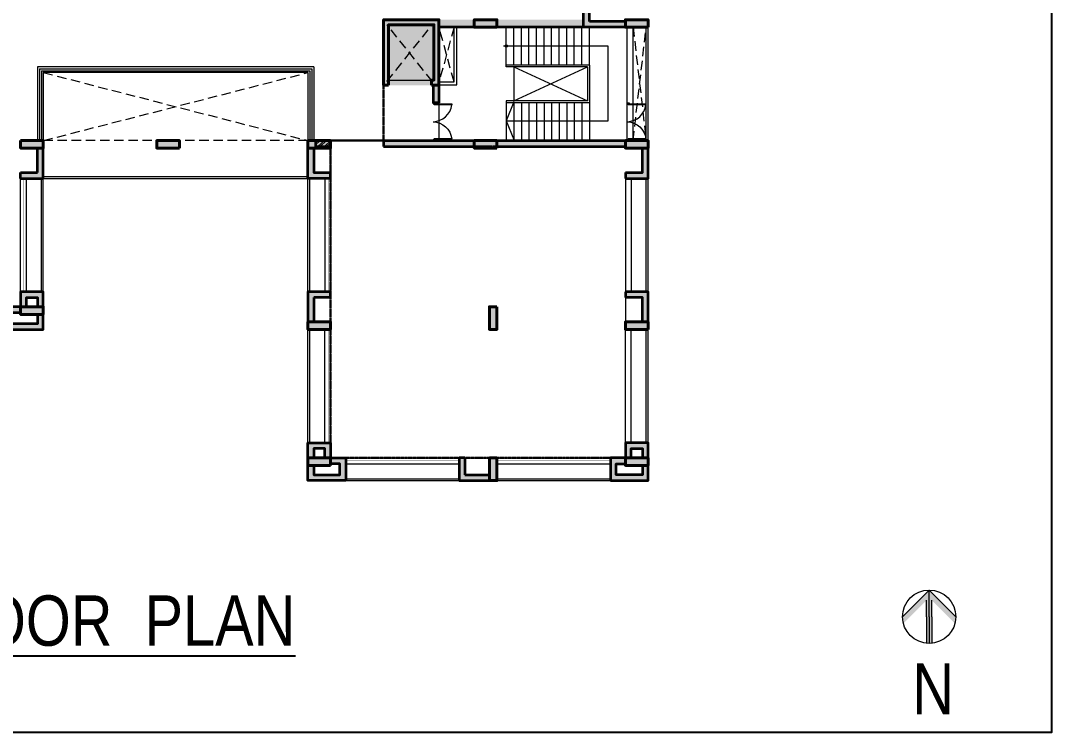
# Model space of a CAD drawing. Header units: millimetres. Extents: x -122165 to 59500, y -31598 to 53500.
# Drawn here: x -87360 to -46460, y -16000 to 12264 of the extents above; entities that cross this region are included whole.
import ezdxf

# ---------------------------------------------------------------- set-up
doc = ezdxf.new("R2010")
doc.units = ezdxf.units.MM
doc.header["$MEASUREMENT"] = 0
doc.linetypes.add('ARC$0$Existing Layout$0$07.08.14_LP_0G-for WD_FINAL$0$DASHED2', pattern=[0.375, 0.25, -0.125])
for name, color, linetype, lineweight in [('A_ Low Height Wall', 20, 'Continuous', 20), ('A_CUT OUT.', 253, 'ARC$0$Existing Layout$0$07.08.14_LP_0G-for WD_FINAL$0$DASHED2', 13), ('A_DIM', 7, 'Continuous', 5), ('A_North', 212, 'Continuous', 15), ('ARC_A_ R.C.C', 162, 'Continuous', 40), ('ARC_A_Level', 253, 'Continuous', 15), ('ARC_A_R.C.C. Hatch', 8, 'Continuous', 5), ('ARC_A_Stair', 7, 'Continuous', 13), ('ARC_A_Steel_1(fabrication)', 46, 'Continuous', 9), ('ARC_A_WALL', 158, 'Continuous', 35), ('ARC_Concept Zone', 252, 'ARC$0$Existing Layout$0$07.08.14_LP_0G-for WD_FINAL$0$DASHED2', 30), ('ARC_D_W Block', 252, 'Continuous', 20), ('ARC_Wall Hatch', 253, 'Continuous', 0)]:
    doc.layers.add(name, color=color, linetype=linetype, lineweight=lineweight)
doc.styles.add('ARC$0$Standard', font='ARIALN.TTF')

# ---------------------------------------------------------------- blocks, each defined once
blk = doc.blocks.new('ARC$0$Existing Layout$0$A$C339C0E16')
for points in [[(0.07926397543633357, -0.04403554182499647), (1.746229827404022e-10, -0.04403554182499647), (-5.820766091346741e-11, 4.656612873077393e-10), (0.07926397543633357, 0)], [(0.737595326412702, -0.0770621974952519), (0.03302665654337034, -0.07706219842657447), (0.03302665639785118, -0.04403554182499647), (0.7375953262671828, -0.0440355408936739)]]:
    blk.add_lwpolyline(points, close=True)
blk.add_arc((-0.01547427262994461, 0.007662809919565916), 0.7578206567187687, 271.1694808728334, 353.5808618759011)
blk = doc.blocks.new('ARC$1$Existing Layout$0$col gf 180116')
at = {"layer": 'ARC_A_R.C.C. Hatch'}
h = blk.add_hatch(color=256, dxfattribs=at)
h.dxf.hatch_style = 1
h.paths.add_polyline_path([(201.7399918437004, 26.78621174069121), (202.6399971553765, 26.78621184593067), (202.639997153281, 26.48621173528954), (201.7399918436422, 26.48621174227446)])
edge = h.paths.add_edge_path()
edge.add_line((216.3399917246244, 22.98621184557769), (216.1399917250674, 22.98621184557769))
edge.add_line((216.1399917250674, 22.98621184557769), (216.1399917245144, 25.58621184527874))
edge.add_line((216.1399917245144, 25.58621184527874), (218.3399917250499, 25.58621184481308))
edge.add_line((218.3399917250499, 25.58621184481308), (218.3399917254865, 22.98621184464637))
edge.add_line((218.3399917254865, 22.98621184464637), (218.0399917254865, 22.98621184520517))
h.paths.add_polyline_path([(207.1399866565189, 25.88621189212427), (207.4399866566237, 25.88621188886464), (207.4399866644817, 26.78621188970283), (207.1399866645224, 26.78621189249679)])
h.paths.add_polyline_path([(208.0399920276832, 20.48621183820069), (208.0399920308264, 20.78621183801442), (207.1399920299882, 20.78621184639633), (207.1399920273689, 20.48621184565127)])
h.paths.add_polyline_path([(202.6399917929084, 32.78621185012162), (202.6399917932868, 32.48621185030788), (201.7399917925068, 32.48621184984222), (201.7399917925068, 32.78621185058728)])
h.paths.add_polyline_path([(191.2399920267635, 20.48621183820069), (191.2399920300231, 20.78621183754876), (190.3399920292431, 20.78621184593067), (190.339992026391, 20.48621184611693)])
h.paths.add_polyline_path([(184.0399920182244, 20.4862118368037), (184.0399920214259, 20.7862118370831), (183.1399920206459, 20.78621184499934), (183.1399920177646, 20.48621184565127)])
h.paths.add_polyline_path([(220.6399920193362, 14.18621186073869), (220.3399920193478, 14.18621186027303), (220.3399920215015, 13.2862118599005), (220.6399920215481, 13.28621186036617)])
h.paths.add_polyline_path([(220.6399920207332, 20.48621184052899), (220.6399920205004, 20.78621184034273), (219.7399920196331, 20.78621183848009), (219.7399920203898, 20.48621183820069)])
h.paths.add_polyline_path([(220.6399920283293, 25.28621184499934), (220.6399920289114, 25.58621184481308), (219.7399920279859, 25.58621184481308), (219.7399920279859, 25.28621184499934)])
h.paths.add_polyline_path([(220.6399920166295, 32.78621189063415), (220.6399920171534, 32.48621189035475), (219.7399920162861, 32.48621189035475), (219.7399920163443, 32.78621189016849)])
h.paths.add_polyline_path([(220.3399920207157, 37.28621182683855), (220.6399920207914, 37.28621182637289), (220.6399920207041, 38.18621182767674), (220.3399920207448, 38.18621182721108)])
h.paths.add_polyline_path([(201.1399920269323, 43.28621184593067), (201.439992027008, 43.286211845465), (201.4399920269207, 44.18621184630319), (201.1399920269614, 44.18621184630319)])
h.paths.add_polyline_path([(196.3399920288066, 43.28621184593067), (196.6399920288241, 43.28621184499934), (196.6399920288532, 44.18621184583753), (196.3399920287775, 44.18621184583753)])
h.paths.add_polyline_path([(190.3399920254597, 43.286211845465), (190.6399920255644, 43.28621184499934), (190.6399920255644, 44.18621184537187), (190.339992025547, 44.18621184537187)])
h.paths.add_polyline_path([(207.1399920269614, 43.28621184406802), (207.4399920269789, 43.28621184360236), (207.4399920269498, 44.18621184490621), (207.1399920269323, 44.18621184444055)])
h.paths.add_polyline_path([(220.6399920204713, 56.78621184872463), (220.3399920204247, 56.78621184919029), (220.3399920205702, 55.8862118483521), (220.6399920206168, 55.8862118483521)])
h.paths.add_polyline_path([(220.3399920188531, 50.78621185524389), (220.6399920188705, 50.78621185617521), (220.6399920188414, 49.88621185487136), (220.3399920187949, 49.88621185487136)])
h.paths.add_polyline_path([(226.3399920254888, 50.78621185570955), (226.6399920255644, 50.78621185617521), (226.6399920255353, 49.88621185533702), (226.3399920254597, 49.88621185533702)])
h.paths.add_polyline_path([(220.3399920202501, 43.28621184825897), (220.6399920202093, 43.28621184825897), (220.6399920202384, 44.18621184909716), (220.3399920201628, 44.18621184909716)])
h.paths.add_polyline_path([(232.6399920239346, 44.18621184490621), (232.6399920244003, 43.88621184462681), (231.7399920235621, 43.88621184462681), (231.7399920235621, 44.18621184490621)])
h.paths.add_polyline_path([(232.6399920300464, 50.48621184844524), (232.6399920305994, 50.78621184872463), (231.7399920297321, 50.78621184872463), (231.7399920297321, 50.48621184844524)])
h.paths.add_polyline_path([(232.6399920240801, 55.88621184322983), (232.6399920245458, 56.18621184397489), (231.7399920237658, 56.18621184350923), (231.7399920236785, 55.88621184369549)])
h.paths.add_polyline_path([(213.1399920264666, 43.28621184453368), (213.4399920265423, 43.28621184406802), (213.4399920263968, 44.18621184490621), (213.1399920264375, 44.18621184537187)])
h.paths.add_polyline_path([(226.6399920264084, 7.886211780365556), (226.639992026845, 8.186211780179292), (225.7399920260941, 8.18621177971363), (225.7399920260359, 7.886211779899895)])
h.paths.add_polyline_path([(226.6399920310359, 13.28621184732765), (226.6399920315307, 13.58621184714139), (225.7399920306634, 13.58621184760705), (225.7399920306634, 13.28621184732765)])
h.paths.add_polyline_path([(201.7399919152085, 20.78621183801442), (201.739991914772, 20.48621183866635), (202.6399919155228, 20.48621183866635), (202.6399919156102, 20.78621183848009)])
h.paths.add_polyline_path([(184.0399920226482, 25.88621181156486), (184.0399920259078, 26.18621181091294), (183.1399920250697, 26.18621181929484), (183.1399920222175, 25.8862118194811)])
h.paths.add_polyline_path([(183.1399920269614, 14.18621181091294), (183.1399920263793, 13.88621181063354), (184.0399920271302, 13.88621181063354), (184.039992027363, 14.18621181044728)])
h.paths.add_polyline_path([(202.639992034121, 13.8862118087709), (202.6399920344702, 14.18621180811897), (201.7399920336029, 14.18621180811897), (201.7399920337775, 13.88621180830523)])
h.paths.add_polyline_path([(196.3399920278462, 13.28621186269447), (196.63999202798, 13.28621186176315), (196.6399920278927, 14.186211863067), (196.3399920278171, 14.186211863067)])
h.paths.add_polyline_path([(190.3399920283409, 13.28621186176315), (190.6399920284166, 13.28621186129749), (190.6399920283875, 14.18621186213568), (190.33999202837, 14.18621186213568)])
h.paths.add_polyline_path([(196.3399920274096, 25.88621184043586), (196.639992027398, 25.88621184043586), (196.6399920273689, 26.78621184080839), (196.3399920273805, 26.78621184127405)])
h.paths.add_polyline_path([(190.3399920283409, 25.88621184043586), (190.6399920283584, 25.88621183950454), (190.6399920283293, 26.78621184080839), (190.3399920283118, 26.78621184034273)])
h.paths.add_polyline_path([(214.039992025384, 13.28621187899262), (214.0399920258205, 13.58621187927201), (213.1399920249532, 13.58621187927201), (213.139992024895, 13.28621187945828)])
h.paths.add_polyline_path([(213.1399919015821, 20.78621183848009), (213.1399919011455, 20.48621183820069), (214.0399919019546, 20.48621183866635), (214.0399919020128, 20.78621183848009)])
h.paths.add_polyline_path([(213.4399920252908, 26.78621215606108), (213.1399920253025, 26.78621215606108), (213.1399920253316, 25.88621215568855), (213.4399920253782, 25.88621215568855)])
h.paths.add_polyline_path([(214.0399920234049, 32.78621184919029), (214.0399920235504, 32.4862118489109), (213.1399920227122, 32.48621184984222), (213.1399920230615, 32.78621185012162)])
h.paths.add_polyline_path([(214.0399920664495, 7.886211813427508), (214.0399920670316, 8.186211813241243), (213.1399920661934, 8.186211813706905), (213.1399920660479, 7.886211813893169)])
h.paths.add_polyline_path([(226.6399919045798, 20.48621172364801), (226.6399919042888, 20.78621172346175), (225.7399919034797, 20.7862117215991), (225.7399919041782, 20.48621172178537)])
h.paths.add_polyline_path([(226.6399919038813, 25.28621197072789), (226.6399919256219, 25.58621197054163), (225.7399919247837, 25.58621203433722), (225.7399919035379, 25.28621203405783)])
h.paths.add_polyline_path([(226.6399920291733, 32.7862118659541), (226.6399920292606, 32.48621186614037), (225.7399920284224, 32.48621186707169), (225.7399920287135, 32.78621186735108)])
h.paths.add_polyline_path([(226.6399920272524, 37.28621184639633), (226.6399920277181, 37.58621184667572), (225.7399920268799, 37.58621184621006), (225.7399920268508, 37.28621184639633)])
h.paths.add_polyline_path([(225.7399920246389, 44.18621184211224), (225.7399920241733, 43.88621184229851), (226.6399920250697, 43.88621184183285), (226.6399920250406, 44.18621184211224)])
h.paths.add_polyline_path([(226.6399920251861, 56.78621184360236), (226.3399920251104, 56.78621184360236), (226.3399920253723, 55.88621184276417), (226.639992025448, 55.88621184276417)])
h.paths.add_polyline_path([(214.0399918143812, 55.88621152332053), (214.0399918148178, 56.18621152406558), (213.1399918140087, 56.18621152359992), (213.1399918139505, 55.88621152378619)])
h.paths.add_polyline_path([(213.1399920255644, 37.28621182683855), (213.4399920255528, 37.28621182590723), (213.4399920254655, 38.18621182721108), (213.1399920255353, 38.18621182674542)])
h.paths.add_polyline_path([(214.0399920671771, 50.78621287317947), (213.7399920671014, 50.78621287364513), (213.7399920675962, 49.8862128732726), (214.0399920675554, 49.8862128732726)])
h.paths.add_polyline_path([(207.139992026001, 37.28621184872463), (207.4399920260475, 37.28621184779331), (207.4399920259602, 38.18621184909716), (207.1399920259137, 38.18621184909716)])
h.paths.add_polyline_path([(207.1399920255353, 49.88621182646602), (207.4399920254946, 49.88621182646602), (207.4399920255237, 50.78621182683855), (207.139992025448, 50.78621182730421)])
h.paths.add_polyline_path([(183.139992016746, 50.18621209915727), (183.139992016193, 49.88621209887788), (184.0399920170603, 49.88621209887788), (184.0399920171767, 50.18621209869161)])
h.paths.add_polyline_path([(183.1399920204713, 38.1862117908895), (183.1399920198892, 37.88621179107577), (184.0399920207856, 37.8862117906101), (184.0399920208729, 38.1862117908895)])
h.paths.add_polyline_path([(201.7399918402079, 37.58621199801564), (201.7399918397423, 37.28621199820191), (202.6399918405805, 37.28621199820191), (202.6399918406096, 37.58621199754998)])
h.paths.add_polyline_path([(196.3399920240918, 37.28621186362579), (196.6399920240801, 37.28621186316013), (196.6399920241092, 38.18621186399832), (196.3399920240627, 38.18621186399832)])
h.paths.add_polyline_path([(190.3399920250231, 37.28621186176315), (190.6399920250406, 37.28621186176315), (190.6399920250115, 38.18621186213568), (190.339992024994, 38.18621186260134)])
h.paths.add_polyline_path([(201.1399920255644, 49.88621182646602), (201.4399920255237, 49.88621182646602), (201.4399920255528, 50.78621182730421), (201.1399920254771, 50.78621182730421)])
h.paths.add_polyline_path([(196.3399920235679, 49.88621184183285), (196.6399920235854, 49.88621184090152), (196.6399920235563, 50.78621184220538), (196.3399920235388, 50.78621184173971)])
h.paths.add_polyline_path([(190.3399920246447, 49.88621184090152), (190.6399920245749, 49.88621184090152), (190.639992024604, 50.78621184173971), (190.3399920245574, 50.78621184173971)])
h.paths.add_polyline_path([(220.6399920193653, 8.186211849097162), (220.339992019377, 8.186211848631501), (220.3399920215306, 7.286211847793311), (220.6399920215772, 7.286211848724633)])
h.paths.add_polyline_path([(195.7399920259486, 20.48621183866635), (195.7399920227472, 20.78621183801442), (196.6399920235272, 20.78621184639633), (196.6399920264084, 20.48621184658259)])
h.paths.add_polyline_path([(183.1399920259719, 43.58621184807271), (183.139992025448, 43.28621184825897), (184.0399920263444, 43.28621184779331), (184.0399920263735, 43.58621184807271)])
h = blk.add_hatch(color=256, dxfattribs=at)
h.dxf.hatch_style = 1
h.paths.add_polyline_path([(218.1399917249801, 25.38621184462681), (218.1399917250398, 23.18621184502173), (218.0399917254865, 23.18621184501907), (218.0399917254865, 22.98621184520517), (218.3399917254865, 22.98621184464637), (218.3399917250499, 25.58621184481308), (216.1399917245144, 25.58621184527874), (216.1399917250674, 22.98621184557769), (216.3399917246244, 22.98621184557769), (216.3399917244969, 25.38621184509248)])
at = {"layer": 'ARC_A_ R.C.C'}
blk.add_line((218.0399917254865, 22.98621184501907, 1.066309558490163e-08), (218.0399917254865, 23.18621184501907, 1.066309558490163e-08), dxfattribs=at)
at = {"layer": 'ARC_A_ R.C.C', "elevation": 1.066309558490163e-08}
for points in [[(216.3399917246244, 22.98621184557769), (216.1399917250674, 22.98621184557769), (216.1399917245144, 25.58621184527874), (218.3399917250499, 25.58621184481308), (218.3399917254865, 22.98621184464637), (218.0399917254865, 22.98621184520517)], [(218.0399917254865, 23.18621184501907), (218.1399917250398, 23.18621184502173), (218.1399917249801, 25.38621184462681), (216.3399917244969, 25.38621184509248), (216.3399917246244, 22.98621184557769)]]:
    blk.add_lwpolyline(points, dxfattribs=at)
at = {"layer": 'ARC_A_ R.C.C'}
for points, elevation in [([(220.6399920283293, 25.28621184499934), (220.6399920289114, 25.58621184481308), (219.7399920279859, 25.58621184481308), (219.7399920279859, 25.28621184499934)], 8.164738309507885e-09), ([(226.6399919038813, 25.28621197072789), (226.6399919256219, 25.58621197054163), (225.7399919247837, 25.58621203433722), (225.7399919035379, 25.28621203405783)], 1.066397283486725e-08), ([(201.7399919152085, 20.78621183801442), (201.739991914772, 20.48621183866635), (202.6399919155228, 20.48621183866635), (202.6399919156102, 20.78621183848009)], 8.076263961667003e-09), ([(208.0399920276832, 20.48621183820069), (208.0399920308264, 20.78621183801442), (207.1399920299882, 20.78621184639633), (207.1399920273689, 20.48621184565127)], -1.94145502382064e-08), ([(213.1399919015821, 20.78621183848009), (213.1399919011455, 20.48621183820069), (214.0399919019546, 20.48621183866635), (214.0399919020128, 20.78621183848009)], 7.139294608416912e-09), ([(220.6399920207332, 20.48621184052899), (220.6399920205004, 20.78621184034273), (219.7399920196331, 20.78621183848009), (219.7399920203898, 20.48621183820069)], 3.618099241424213e-09), ([(226.6399919045798, 20.48621172364801), (226.6399919042888, 20.78621172346175), (225.7399919034797, 20.7862117215991), (225.7399919041782, 20.48621172178537)], 7.141103339167684e-09), ([(202.639992034121, 13.8862118087709), (202.6399920344702, 14.18621180811897), (201.7399920336029, 14.18621180811897), (201.7399920337775, 13.88621180830523)], 2.600401283895223e-08), ([(220.6399920193362, 14.18621186073869), (220.3399920193478, 14.18621186027303), (220.3399920215015, 13.2862118599005), (220.6399920215481, 13.28621186036617)], 1.900787859067124e-08), ([(214.039992025384, 13.28621187899262), (214.0399920258205, 13.58621187927201), (213.1399920249532, 13.58621187927201), (213.139992024895, 13.28621187945828)], 1.066452495022976e-08), ([(226.6399920310359, 13.28621184732765), (226.6399920315307, 13.58621184714139), (225.7399920306634, 13.58621184760705), (225.7399920306634, 13.28621184732765)], 7.140683160244828e-09), ([(214.0399920664495, 7.886211813427508), (214.0399920670316, 8.186211813241243), (213.1399920661934, 8.186211813706905), (213.1399920660479, 7.886211813893169)], 1.250426070954732e-08), ([(220.6399920193653, 8.186211849097162), (220.339992019377, 8.186211848631501), (220.3399920215306, 7.286211847793311), (220.6399920215772, 7.286211848724633)], 7.140857679468148e-09), ([(226.6399920264084, 7.886211780365556), (226.639992026845, 8.186211780179292), (225.7399920260941, 8.18621177971363), (225.7399920260359, 7.886211779899895)], 3.524619309185298e-09)]:
    blk.add_lwpolyline(points, close=True, dxfattribs=dict(at, elevation=elevation))
at = {"layer": 'ARC_A_Level'}
blk.add_line((216.3399917246668, 23.18621184497195, 1.066309558490163e-08), (218.0399917254865, 23.18621184501907, 1.066309558490163e-08), dxfattribs=at)
blk = doc.blocks.new('ARC$0$Existing Layout$0$A$C04F219B2')
at = {"layer": 'ARC_Wall Hatch'}
h = blk.add_hatch(color=256, dxfattribs=at)
h.dxf.hatch_style = 1
h.paths.add_polyline_path([(0.6000000094936695, -0.8999984189867973), (-0.8999999905063305, -0.8999984189867973), (-0.8999999909137841, -0.2999984123744071), (-0.6699999909324106, -0.2999984109774232), (-0.6699999906704761, -0.6699984208680689), (0.3700000094540883, -0.6699984180741012), (0.3700000089593232, -0.2299999962560833), (-2.109154593199492e-07, -0.2299999962560833), (-2.110318746417761e-07, 2.328306436538696e-09), (0.6000000086787622, 3.725290298461914e-09)])
h.paths.add_polyline_path([(-2.106244210153818e-07, 1.862645149230957e-09), (-0.2300002106057946, 2.793967723846436e-09), (-0.2300002235569991, 0.3700015801005065), (-0.6699999916017987, 0.3700015801005065), (-0.6699999912234489, 1.396983861923218e-09), (-0.8999999910593033, 2.793967723846436e-09), (-0.8999999916704837, 0.6000015796162188), (-2.317246980965137e-07, 0.6000015796162188)])
at = {"layer": 'ARC_A_WALL'}
blk.add_line((0.5978194720810279, -0.395243160892278, -0.0007474605888188767), (0.600000017817365, -0.3952431599609554, -0.0007474605986961515), dxfattribs=at)
blk.add_lwpolyline([(0, 0), (-0.2299999999813735, 1.396983861923218e-09), (-0.2300000122922938, 0.3700015782378614), (-0.6699997802206781, 0.3700015796348453), (-0.6699997804244049, 9.313225746154785e-10), (-0.8999997804057784, 1.862645149230957e-09), (-0.8999997802020516, 0.6000015791505575), (-1.999433152377605e-08, 0.6000015782192349)], close=True, dxfattribs=at)
at = {"layer": 'ARC_A_WALL', "elevation": -2.693624876208729e-09}
blk.add_lwpolyline([(0.6000002295477316, -0.8999984203837812), (-0.8999997701612301, -0.8999984203837812), (-0.899999770859722, -0.2999984128400683), (-0.6699997708201408, -0.2999984119087458), (-0.6699997702962719, -0.6699984217993915), (0.370000229566358, -0.6699984199367464), (0.3700002291298006, -0.2299999971874058), (9.284121915698051e-09, -0.2299999981187284), (9.19681042432785e-09, 1.862645149230957e-09), (0.6000002288201358, 3.259629011154175e-09)], close=True, dxfattribs=at)
blk = doc.blocks.new('ARC$0$Existing Layout$0$A$C3EBA4768')
at = {"layer": 'A_DIM', "xscale": -1}
for p, rotation in [((18.59999999817228, -30.59999860869721, -0.002242192201841027), 6.808755159681822e-07), ((42.5999989110569, -36.59999849321321, 0.0006013887551595551), 5.811755876550251e-07)]:
    blk.add_blockref('ARC$0$Existing Layout$0$A$C04F219B2', p, dxfattribs=dict(at, rotation=rotation))
at = {"layer": 'A_DIM', "rotation": 359.9999994016139}
blk.add_blockref('ARC$0$Existing Layout$0$A$C04F219B2', (30.90000006638002, -36.59999852860346, 0.0006014064345520548), dxfattribs=at)
blk = doc.blocks.new('ARC$0$ARRW_N')
at = {"linetype": 'Continuous'}
for p, q in [((0, 0.9375), (-0.9375, 0)), ((0, 0), (0, 0.9375)), ((0.9375, 0), (0, 0.9375)), ((-0.09375, 0), (-0.09375, 0.5785849570549999)), ((0.09375, 0), (0.09375, 0.5785849570551136)), ((-0.09375, 0), (-0.09375, -0.9375)), ((0, 0), (0, -0.9375)), ((0.09375, 0), (0.09375, -0.9375))]:
    blk.add_line(p, q, dxfattribs=at)
blk.add_circle((0, 0), 0.9375, dxfattribs=at)
for points in [[(-0.9375, 0), (-0.9075207416062768, -0.2351857845507084), (0, 0.9375), (0, 0.6723349570548863)], [(0, 0.9375), (0, 0.6723349570548863), (0.9375, 0), (0.9075207417208728, -0.23518578466485)], [(-0.09375, 0.5785849570551136), (-0.09375, -0.9328007222832184), (0, 0.6723349570548863), (0, -0.9375)], [(0, 0.6723349570548863), (0, -0.9375), (0.09375, 0.5785849570551136), (0.09375, -0.9328007222832184)]]:
    blk.add_solid(points, dxfattribs=at)
blk = doc.blocks.new('ARC')
at = {"layer": 'ARC_Wall Hatch', "extrusion": (4.489373144428213e-09, -4.265170712991862e-20, 1)}
h = blk.add_hatch(color=256, dxfattribs=at)
h.dxf.hatch_style = 1
h.paths.add_polyline_path([(-70914.72802431117, 15864.9047552397), (-70914.72802177914, 18199.89111736223), (-71029.72735240373, 18199.89111736223), (-71029.72735691482, 13729.91714983412), (-72729.71745623944, 13729.91715355939), (-72729.71745117537, 16579.90051419351), (-72144.72086044382, 16579.90051372786), (-72144.72086137514, 15634.90609847256), (-72029.72153092518, 15634.9060980069), (-72029.72152996475, 16694.89984467255), (-72959.71611254096, 16694.89984513821), (-72959.71611719746, 13499.91849399829), (-71029.72735720586, 13499.9184893417), (-71029.72735755511, 13299.91965579108), (-70914.72802704693, 13299.91965532542), (-70914.728024544, 15634.90609521294), (-65019.76205443397, 15634.90608776241), (-65019.76205530709, 15029.90951622504), (-64789.76339469831, 15029.90951529372), (-64789.76339318491, 16464.90125868551), (-65019.7620538519, 16464.90126008248), (-65019.76205414294, 15864.90474825482)])
h.paths.add_polyline_path([(-65019.76205833389, 11999.92722653625), (-63359.77172725605, 11999.92722327664), (-63359.77172705233, 12229.92588423471), (-64789.76339749216, 12229.92588702866), (-64789.76339609518, 13529.91825062563), (-65019.76205670407, 13529.91825202261)])
h = blk.add_hatch(color=256, dxfattribs=at)
h.dxf.hatch_style = 1
h.paths.add_polyline_path([(-65019.76205815926, 12154.92629383013), (-65019.76205792643, 12299.92548058745), (-67928.77878677908, 12299.92548384706), (-67928.77878680818, 12154.9262975554)])
h.paths.add_polyline_path([(-68459.74190084093, 12299.92548431271), (-68459.7419013939, 12154.92629708974), (-67928.77892088883, 12154.92629615842), (-67928.7789206269, 12299.92548431271)])
h.paths.add_polyline_path([(-68459.7419013939, 12154.92629708974), (-68459.74190191778, 11999.92723072717), (-67928.77892135449, 11999.92723072717), (-67928.77892088883, 12154.92629615842)])
h.paths.add_polyline_path([(-67928.77878680818, 12154.9262975554), (-67928.77878642983, 11999.92723072717), (-65019.76205833389, 11999.92722653625), (-65019.76205815926, 12154.92629383013)])
h.paths.add_polyline_path([(-70759.72880998561, 12154.92629988369), (-70759.72881013113, 11999.92723352113), (-69359.73666072443, 11999.92723119284), (-69359.7366604916, 12154.92629848671)])
h.paths.add_polyline_path([(-69359.7366604916, 12154.92629848671), (-69359.73666025877, 12299.92548477837), (-70759.72880984009, 12299.92548617535), (-70759.72880998561, 12154.92629988369)])
h = blk.add_hatch(color=256, dxfattribs=at)
h.dxf.hatch_style = 1
h.paths.add_polyline_path([(-70759.72893812908, 9699.940629528319), (-70989.72759850502, 9699.940629528319), (-70989.72759964007, 8999.944729796174), (-70759.72893908939, 8999.94472933052)])
h = blk.add_hatch(dxfattribs=at)
h.set_pattern_fill('ANSI32', color=256, scale=19.99988352269903, angle=9.546102928692514)
h.set_pattern_definition([(44.99999993582666, (166364243.1258403, -2571419849.84911), (-134.7030571681688, 134.7030574699134), []), (44.99999993582666, (166364332.9279174, -2571419849.84911), (-134.7030571681688, 134.7030574699134), [])])
h.paths.add_polyline_path([(-75659.70009795336, 7269.954786940652), (-75059.70101793138, 7269.954901027006), (-75059.70101778586, 7499.953563382049), (-75659.70009772065, 7499.953449295703)])
h = blk.add_hatch(color=256, dxfattribs=at)
h.dxf.hatch_style = 1
h.paths.add_polyline_path([(-68759.74028006701, 7499.953439051213), (-72959.71449990703, 7499.953440913843), (-72959.71450005255, 7269.954780887092), (-68759.74028035793, 7269.9547785588)])
h = blk.add_hatch(color=256, dxfattribs=at)
h.dxf.hatch_style = 1
edge = h.paths.add_edge_path()
edge.add_line((-63359.77173237821, 7499.953432066337), (-68459.7420355035, 7499.953437188582))
edge.add_line((-68459.74203550354, 7499.953437188582), (-68459.7420351834, 7269.954776230508))
edge.add_line((-68459.74203509609, 7269.954776230508), (-63359.77173264019, 7269.954771573925))
edge.add_line((-63359.77184480573, 7269.954772039579), (-63359.77184500945, 7499.953432997652))
at = {"layer": 'ARC_Wall Hatch', "extrusion": (4.489394298273517e-09, -4.267476478949354e-20, 1)}
h = blk.add_hatch(color=256, dxfattribs=at)
h.dxf.hatch_style = 1
h.paths.add_polyline_path([(-86459.62747128194, 7199.955279063048), (-86689.6261317161, 7199.955279063048), (-86689.62615182673, 6229.960931732523), (-87359.62224344714, 6229.960944770959), (-87359.62224347625, 5999.962286141184), (-86459.62749180003, 5999.962271240111)])
h = blk.add_hatch(color=256, dxfattribs=at)
h.dxf.hatch_style = 1
h.paths.add_polyline_path([(-75059.6938815973, 6229.960922885009), (-75729.68997956235, 6229.960923350671), (-75729.68998142499, 7199.95526555895), (-75959.68864180094, 7199.955266490266), (-75959.68864034575, 5999.962263323912), (-75059.69388177192, 5999.962262858258)])
at = {"layer": 'ARC_Wall Hatch', "extrusion": (4.489373144428213e-09, -4.265170712991862e-20, 1)}
h = blk.add_hatch(color=256, dxfattribs=at)
h.dxf.hatch_style = 1
h.paths.add_polyline_path([(-62459.77697459019, 7199.955177549477), (-62689.77563525729, 7199.955176618161), (-62689.77563624682, 6229.960827424999), (-63359.77173386251, 6229.96082789066), (-63359.77173400803, 5999.962168329563), (-62459.77697592897, 5999.962166932586)])
h = blk.add_hatch(color=256, dxfattribs=at)
h.dxf.hatch_style = 1
h.paths.add_polyline_path([(-75059.70359989179, 1499.988389226382), (-75959.69835823278, 1499.988390157698), (-75959.69835965887, 299.995411205593), (-75729.69969928292, 299.9954116712543), (-75729.69969814787, 1269.989729665285), (-75059.70360012462, 1269.989727336993)])
h = blk.add_hatch(color=256, dxfattribs=at)
h.dxf.hatch_style = 1
h.paths.add_polyline_path([(-62459.77698046916, 1499.988373393986), (-63359.77174433989, 1499.988374790963), (-63359.77173953775, 1269.989713367235), (-62689.77564125256, 1269.98971243592), (-62689.77564244582, 299.99536603671), (-62459.77698189525, 299.9953651053947)])
h = blk.add_hatch(color=256, dxfattribs=at)
h.dxf.hatch_style = 1
h.paths.add_polyline_path([(-68759.74030198196, -5769.969277346907), (-69729.73464349184, -5769.969275484269), (-69729.7346400867, -5099.973176151383), (-69959.73330185963, -5099.973176617044), (-69959.73330433345, -5999.967934579705), (-68759.74030244762, -5999.967935976681)])
at = {"layer": 'A_ Low Height Wall', "color": 7}
for p, q in [((-70159.73243297775, 9829.939873711082, 3.737211724387561), (-70159.73243027121, 11999.92722886454, 3.737201010139916)), ((-70044.73310296446, 9714.940544163364, 3.73721174272092), (-70044.73310011228, 11999.92722979586, 3.737200493865013)), ((-75729.6999804651, 10429.93351847889, 3.73727682976546), (-86689.63615319516, 10429.933627443, 3.737326033013211)), ((-86689.63615319516, 10429.933627443, 3.737326033084945), (-86689.63586186756, 7499.953455349263, 3.737284377219249)), ((-75729.6999804651, 10429.93351847889, 3.737276829733193), (-75729.69969294999, 7504.953373033102, 3.737235176859957)), ((-86459.63749506009, 10199.93496369098, 3.737325000540011), (-86459.63720160791, 7499.953453486625, 3.737283344669441)), ((-75959.69864290742, 10199.93486031478, 3.737277862618153), (-86459.63749506009, 10199.93496369098, 3.73732500049542)), ((-75959.69864290742, 10199.93486031478, 3.737277862618623), (-75959.69835373339, 7504.953375827055, 3.737236209409767)), ((-70759.72893860644, 9829.939875108059, 3.737214952604023), (-70159.73243297775, 9829.939873711082, 3.737212258995823)), ((-70759.72893886825, 9714.94054509468, 3.737214952604023), (-70044.73310302266, 9714.940543697703, 3.737211742720918)), ((-86689.6358621295, 7499.953469319022, 3.737284377219232), (-86459.63720160791, 7499.953453486625, 3.737283344669441)), ((-75729.69969324103, 7504.953374895733, 3.737235176859956), (-75959.6983537916, 7504.953377224025, 3.737236209409766))]:
    blk.add_line(p, q, dxfattribs=at)
at = {"layer": 'A_CUT OUT.', "ltscale": 1500}
for p, q in [((-71022.2262368521, 9849.94144153157, 3.134358371295665), (-72822.21575178787, 12099.92833876653, 3.134366452120254)), ((-72822.2157542908, 9849.941443394207, 3.134366452120266), (-71022.22623417455, 12099.92833736955, 3.134358371295654)), ((-70159.73243297775, 9829.939873711082, 3.73721172438756), (-70759.72893764601, 11999.92723258981, 3.737212861327738)), ((-70159.73243027121, 11999.92722886454, 3.737201010139916), (-70759.72893860644, 9829.939875108059, 3.737214952604023)), ((-63059.77346078922, 11999.92722746757, 3.737175515392738), (-62534.7765392498, 7499.953432066337, 3.737175936178504)), ((-63059.77345549244, 7499.953428341061, 3.737178293371136), (-62534.77653383648, 11999.92716274102, 3.73717593617848)), ((-86459.62747324361, 7499.953467456384, 3.737328771810851), (-75959.68860412341, 10199.93495810308, 3.737277862306851)), ((-86459.62744859279, 10199.9349646223, 3.737325000450318), (-75959.68862650414, 7499.95351961015, 3.737281634714577)), ((-75959.6983537916, 7504.953377224025, 3.737236209409766), (-86459.62747324361, 7499.953467456384, 3.737328771810851))]:
    blk.add_line(p, q, dxfattribs=at)
at = {"layer": 'ARC_A_Level'}
for p, q in [((-70759.72894384501, 8999.94473352145, 2.805139351093886), (-70759.7289277216, 7495.865787494455, 3.737210318012418)), ((-75059.70359364616, 7269.954786940652, 3.73723216674039), (-75059.70359411182, 6229.960844654372, 3.737232166740393)), ((-75059.69388146348, 6229.960922419348, 3.737278528236455), (-75059.6938800665, 7269.954866102613, 3.737278528249142)), ((-63359.77305520953, 1269.99042861881, 5.232569151856687), (-63359.77305643189, 299.9960817539395, 5.232572677226893)), ((-69729.73595578758, -5099.97246183113, 5.232601271630127), (-68759.74161931277, -5099.972460434154, 5.232596920097372))]:
    blk.add_line(p, q, dxfattribs=at)
at = {"layer": 'ARC_A_Stair'}
for p, q in [((-68089.744162556, 10424.93639800612, 3.737203714925183), (-68089.74416072246, 11999.9272316585, 3.737203714799723)), ((-67789.74590978537, 10499.93596186816, 3.737202367995633), (-67789.74590786452, 11999.92722979586, 3.737202367995624)), ((-67489.74765681101, 10499.9359614025, 3.737201021191534), (-67489.7476551521, 11999.92723072717, 3.737201021191526)), ((-67189.74940404038, 10499.9359614025, 3.737199674387433), (-67189.74940235236, 11999.92722979586, 3.737199674387425)), ((-66889.75115103692, 10499.93596093685, 3.737198327583333), (-66889.75114946532, 11999.92722886454, 3.737198327583325)), ((-66589.75289817898, 10499.93596047119, 3.737196980779234), (-66589.752896782, 11999.92722886454, 3.737196980779227)), ((-66289.75464546644, 10499.93596047119, 3.737195633975134), (-66289.75464372033, 11999.92722839888, 3.737195633975126)), ((-65989.7563926085, 10499.93596000553, 3.737194287171034), (-65989.7563909788, 11999.92722793322, 3.737194287171027)), ((-65689.75813972145, 10499.93596000553, 3.737192940366934), (-65689.75813809164, 11999.92722746757, 3.737192940366927)), ((-65389.75988692172, 10499.93595953987, 3.737191593562835), (-65389.75988532101, 11999.92722746757, 3.737191593562827)), ((-65089.76163391826, 10499.93595860855, 3.737190246758734), (-65089.76163240486, 11999.92722653625, 3.737190246758728)), ((-64789.76338129315, 10499.93595907421, 3.737188899954636), (-64789.76337951781, 11999.92722607059, 3.737188899954628)), ((-64039.76775006506, 11249.93158931279, 3.737189056894224), (-68204.3916610896, 11249.93159396938, 3.737207753444967)), ((-64039.76775248068, 8287.448849591005, 3.737189056998096), (-64039.76775006506, 11249.93158931279, 3.737189056894224)), ((-64789.76338079838, 10499.93595860855, 3.737188899954633), (-68089.74416243959, 10499.93596186816, 3.737203714925182)), ((-64864.76294416572, 10424.93639521216, 3.737189236655659), (-68089.744162556, 10424.93639800612, 3.737203714925183)), ((-67789.74590993089, 9081.82021144159, 3.737202368109414), (-64864.76294617388, 10431.81235117953, 3.737189236655668)), ((-67789.74590996, 10424.93639800612, 3.737202368109414), (-64864.76294614478, 9074.944258268166, 3.737189236655668)), ((-67789.7459100182, 10424.93639800612, 3.737202368109415), (-67789.74590987268, 9081.82021097593, 3.737202368109414)), ((-64864.76294428213, 10424.93639521216, 3.73718923665566), (-64864.76294614478, 9074.944258268166, 3.737189236655668)), ((-64789.76338085659, 10499.93595860855, 3.737188899954633), (-64789.76338493112, 7499.953433928968, 3.737188899954652)), ((-68089.7441648261, 9074.944262459096, 3.737203715053587), (-68089.7441687841, 7499.953441379505, 3.73720371479976)), ((-64864.76294614478, 9074.944258268166, 3.737189236655668), (-68089.7441648261, 9074.944262459096, 3.737203715053587)), ((-67789.7459130741, 9037.444477501296, 3.737205891882756), (-68089.74416764917, 8287.44885331628, 3.737207238686864)), ((-64789.7633839707, 8999.944695337443, 3.737188900208491), (-68089.74416494252, 8999.944698597057, 3.737203715053588)), ((-67789.74591240472, 8999.944708841547, 3.737202367995645), (-67789.74591563513, 7499.953440448189, 3.737202367995659)), ((-67489.74765928484, 8999.944708375886, 3.737201021191543), (-67489.74766312643, 7499.953439982528, 3.737201021191561)), ((-67189.74940654331, 8999.944706978902, 3.737199674387445), (-67189.74941023938, 7499.953439982528, 3.737199674387461)), ((-66889.75115365615, 8999.944706978902, 3.737198327583345), (-66889.75115723592, 7499.953439051213, 3.73719832758336)), ((-66589.75290074, 8999.944706513248, 3.737196980779245), (-66589.7529044944, 7499.953438119897, 3.737196980779261)), ((-66289.7546482022, 8999.944705581933, 3.737195633975146), (-66289.75465172376, 7499.953438119897, 3.737195633975162)), ((-65989.75639516964, 8999.94470465061, 3.737194287171046), (-65989.7563987494, 7499.953437654236, 3.737194287171062)), ((-65689.758142399, 8999.944703253641, 3.737192940366946), (-65689.75814603698, 7499.953435791598, 3.737192940366962)), ((-65389.75988948286, 8999.94470278798, 3.737191593562847), (-65389.75989306263, 7499.953435325944, 3.737191593562862)), ((-65089.76163671222, 8999.944703253641, 3.737190246758747), (-65089.761640292, 7499.953435325944, 3.737190246758763)), ((-64789.76338388339, 8999.94470278798, 3.737188899954647), (-64789.76338755047, 7499.953434394629, 3.737188899954663)), ((-68089.74416764917, 8287.44885331628, 3.737207238686864), (-67789.74591604258, 7537.453218886774, 3.73720589188277)), ((-68089.74416776559, 8287.448853781934, 3.737207238686864), (-64039.76775248068, 8287.448849591005, 3.737189056998096))]:
    blk.add_line(p, q, dxfattribs=at)
at = {"layer": 'ARC_A_Stair', "color": 8}
blk.add_circle((-68089.74416156647, 11249.93159350372, 3.737203714989375), 46.70938471295907, dxfattribs=at)
at = {"layer": 'ARC_A_Steel_1(fabrication)'}
for p, q in [((-62534.77653334172, 7499.953433463306, 3.737175933467727), (-62534.77652795751, 11999.92722607059, 3.737175933467702)), ((-62459.77697032363, 7499.953433463306, 3.737175596766702), (-62459.77696491043, 11999.92722607059, 3.737175596766678)), ((-86534.63676954444, 1499.988399470873, 3.737280153934703), (-86534.63676471332, 5999.96219207815, 3.737280153492671)), ((-86459.63720344145, 6074.961773635223, 3.737283340713936), (-75959.69835056119, 6074.961767581663, 3.737236202570432)), ((-86459.63720646825, 1499.988400402188, 3.737279817233679), (-86459.63720157881, 5999.962193009473, 3.737279816791647)), ((-86459.63720358697, 5999.962193940788, 3.737283340713937), (-75959.69835059029, 5999.962188352882, 3.737236202570431)), ((-75959.69835833179, 1499.988391089013, 3.737236202951233), (-75959.69835367518, 5999.962184627613, 3.737236202951212)), ((-75884.6987951974, 1499.988391554674, 3.737235866250209), (-75884.698790599, 5999.962183230637, 3.737235866250188)), ((-62534.77654445927, 1499.988373859647, 3.737175933753352), (-62534.77653916249, 5999.962166932586, 3.737175933753327)), ((-62459.77698126667, 1499.988373859647, 3.737175597052326), (-62459.77697585335, 5999.962166932586, 3.737175597052302)), ((-75959.6983705554, -4499.976665255039, 3.737236202951288), (-75959.69836578237, -0.002872647753974888, 3.737236202951267)), ((-75884.6988074209, -4499.976665255039, 3.737235866250263), (-75884.69880279338, -0.002872182092687581, 3.737235866250243)), ((-62534.77654489582, -4499.976680621767, 3.737175933340855), (-62534.77653942442, -0.002887548827857245, 3.73717593334083)), ((-62459.77698187785, -4499.976680156113, 3.737175596639831), (-62459.77697640633, -0.002887083166569937, 3.737175596639807)), ((-74459.70709689426, -5924.968364664106, 3.737229468560979), (-69959.73330431605, -5924.96836932069, 3.737209266594677)), ((-74459.70709689426, -5999.967928060491, 3.73722946856098), (-69959.73330425784, -5999.967932717074, 3.737209266594676)), ((-68459.74203999723, -5924.968371648982, 3.737202532605909), (-63959.76824738992, -5924.968376771227, 3.737182330639603)), ((-68459.74204011365, -5999.967935045366, 3.737202532605909), (-63959.76824738992, -5999.96793970195, 3.737182330639604))]:
    blk.add_line(p, q, dxfattribs=at)
at = {"layer": 'ARC_A_Steel_1(fabrication)', "lineweight": 5}
for p, q in [((-86614.6366003343, 10354.93401841208, 3.737332741574766), (-75804.69958513042, 10354.93396067042, 3.737277064285335)), ((-86614.6366003343, 10354.93401841208, 3.737332741574767), (-86614.63629902409, 7499.953453952287, 3.737287564772512)), ((-86534.63709352641, 10274.93443488696, 3.737325337462837), (-75884.69909211293, 10274.93444978804, 3.737277575531162)), ((-86534.63709352641, 10274.93443488696, 3.737325337462838), (-86534.63679189606, 7499.953453486625, 3.737287205624873)), ((-80459.67244826209, 10354.93398162505, 3.737298064679706), (-75959.69865612044, 10354.93395647949, 3.737277862618213)), ((-75884.69909211293, 10274.93444978804, 3.737284571102109), (-75884.69879042437, 7504.953375827055, 3.737239396136552)), ((-75804.69958518863, 10354.93396067042, 3.737277064285336), (-75804.69928364559, 7504.953375361394, 3.737239036988913))]:
    blk.add_line(p, q, dxfattribs=at)
at = {"layer": 'ARC_A_WALL'}
for p, q in [((-65019.76205825827, 11999.92722653625, 3.737187091010929), (-65019.76205662846, 13529.91825202261, 3.737189563221799)), ((-64789.76339747476, 12229.92588702866, 3.73718605845625), (-64789.76339607777, 13529.91825062563, 3.737187045092398)), ((-70759.7289307484, 11999.92723445245, 3.737212859967244), (-70759.72893051557, 12229.92589634183, 3.737212859808421)), ((-69359.73666064882, 11999.92723119284, 3.737206665309013), (-70759.72893179614, 11999.92723352113, 3.737212859967249)), ((-63359.77172700582, 11999.92722327664, 3.7371831623067), (-68459.74203071311, 11999.92723072717, 3.737203629612482)), ((-68459.74193790158, 12229.92589121959, 3.737201241213048), (-68459.74193854186, 11999.92723072717, 3.737201280143248)), ((-63359.77172697672, 12229.92588423471, 3.7371831623067), (-64789.76339747476, 12229.92588702866, 3.737188721605581)), ((-63359.77172703492, 12229.92588423471, 3.737183161655531), (-63359.77172735507, 11999.92722281098, 3.737183161655532)), ((-70989.72759877866, 9699.940628597004, 3.737216481289279), (-70989.72759968087, 8999.944730261836, 3.737211902326108)), ((-70989.72759877866, 9699.940629062665, 3.73721648128928), (-70759.7289382863, 9699.940629062665, 3.737215448739472)), ((-70759.72893816988, 9699.940628597004, 3.737215448739469), (-70759.72893907198, 8999.944730261836, 3.737210869776298)), ((-70759.72893901377, 8999.944730261836, 3.737210881890824), (-70989.72759973908, 8999.944730261836, 3.737211902326108)), ((-72959.71449991873, 7499.953441845166, 3.737215690118354), (-68759.74028787842, 7499.953438119897, 3.737199917318365)), ((-72959.71449994783, 7499.953440913843, 3.737218502775253), (-72959.71450006425, 7269.954772970901, 3.737218502775253)), ((-72959.71450000604, 7499.953440448189, 3.737218501429877), (-72959.71450000604, 7269.954772970901, 3.737218501429876)), ((-68459.7423761736, 7277.468514480737, 3.737216652634096), (-68459.74237663926, 7507.46717683578, 3.737220177985259)), ((-68459.74203472944, 7499.953436722921, 3.737198790689437), (-63359.77173241902, 7499.953433463306, 3.737179637997667)), ((-68459.74203507869, 7269.954776696162, 3.737198790689439), (-68459.74203496227, 7499.953437188582, 3.737199011002918)), ((-63359.77184507936, 7269.954772970901, 3.737179634032844), (-63359.77184519578, 7499.953432531991, 3.737179634027831)), ((-86689.62615186755, 6229.960932198184, 3.737330740257383), (-86689.62613743216, 7199.955279528702, 3.73733631521517)), ((-86689.62613743216, 7199.955279528702, 3.73733631521517), (-86459.62746561841, 7199.955279063048, 3.737349378598953)), ((-75729.68998009792, 7199.955266024604, 3.737280599406031), (-75959.68861180682, 7199.955267421581, 3.737281631949365)), ((-72959.71450015156, 7269.954781818407, 3.737215690118354), (-68759.74028805304, 7269.954777627485, 3.737199917318366)), ((-68459.74203496227, 7269.954777627485, 3.737198790689438), (-63359.77173271005, 7269.95477250524, 3.737179637997667)), ((-62689.77563512347, 7199.955177549477, 3.737176629597241), (-62459.77697239, 7199.955178480792, 3.737175597040927)), ((-87359.62224337154, 6229.960944770959, 3.737397247873553), (-86689.62615186755, 6229.960932198184, 3.737330740257383)), ((-87359.62224345886, 5999.962286141184, 3.737397247860274), (-87359.62224342975, 6229.96094523662, 3.737397247873553)), ((-75059.69388169631, 5999.962262858258, 3.737278529132739), (-75059.69388146348, 6229.960922885009, 3.737278529132738)), ((-63359.77173369958, 6229.96082789066, 3.737176114309673), (-63359.77173410704, 5999.962168329563, 3.737176114309674)), ((-75059.70360028183, 1269.98972873397, 3.737232162551632), (-75729.69969813047, 1269.989730596601, 3.737235170406291)), ((-75729.69969813047, 1269.989730130947, 3.73723517040629), (-75729.69969938193, 299.9954126025696, 3.737235170406295)), ((-63359.77174426428, 1499.988374790963, 3.737204373919005), (-63359.77173957856, 1269.989713832896, 3.737176113763932)), ((-75959.69835969967, 299.9954121369083, 3.737236202951238), (-75729.69969938193, 299.9954126025696, 3.737235170406295)), ((-62689.77564237021, 299.99536603671, 3.737176629597274), (-62459.77697562052, 299.99536603671, 3.737175596639804)), ((-75959.69836589879, -5099.97316730387, 3.737236202951267), (-75729.69970563914, -5099.97316730387, 3.737235170406324)), ((-69729.73463986556, -5099.973176617044, 3.737194142009222), (-69729.73464335802, -5769.969275018615, 3.737208234451228)), ((-62689.77564851112, -5099.973188258504, 3.7371766295973), (-62459.77698895008, -5099.97318779285, 3.737175597039547)), ((-69729.73464335802, -5769.969275018615, 3.737208234451228), (-68759.74030190635, -5769.96927594993, 3.7372038798052)), ((-68759.7403023138, -5999.967935976681, 3.737203879808375), (-68759.74030190635, -5769.96927594993, 3.7372038798052))]:
    blk.add_line(p, q, dxfattribs=at)
at = {"layer": 'ARC_A_WALL', "extrusion": (4.489373144428213e-09, -4.265398187660315e-20, 1), "elevation": 3.737234857627128}
blk.add_lwpolyline([(-75659.70009793596, 7269.954786940652), (-75059.70101785577, 7269.954901027006), (-75059.70101776846, 7499.953563382049), (-75659.70009770324, 7499.953449295703)], close=True, dxfattribs=at)
at = {"layer": 'ARC_A_WALL', "extrusion": (4.489373144428213e-09, -4.265398187660315e-20, 1)}
for points, elevation in [([(-63359.77184513757, 7499.953433463306), (-63359.77173241902, 7499.953432531991)], 3.737179638659048), ([(-87359.62224334244, 5999.962285675523), (-86459.62749178264, 5999.962271240111), (-86459.62747717263, 7199.955279063048)], 3.73732971046631), ([(-75059.69388169631, 5999.962262858258), (-75959.68864032834, 5999.962263323912), (-75959.68864053207, 7199.955267887242)], 3.737282572322878), ([(-75729.68998009792, 7199.955266024604), (-75729.68997948673, 6229.960923350671), (-75059.69388146348, 6229.960922885009)], 3.737278531910578), ([(-63359.77184478832, 7269.95477250524), (-63359.77173271005, 7269.954772039579)], 3.737179638659049), ([(-63359.77173399062, 5999.962168329563), (-62459.77697585335, 5999.962166932586), (-62459.77697457279, 7199.955178480792)], 3.737175598246751), ([(-63359.77173369958, 6229.96082789066), (-62689.775636113, 6229.960827424999), (-62689.77563512347, 7199.955177549477)], 3.737176630796561), ([(-75059.70360028183, 1269.98972873397), (-75059.70359993259, 1499.988390157698), (-75959.69835833179, 1499.988391089013), (-75959.69835969967, 299.9954121369083)], 3.737236204431269), ([(-62459.77698187785, 299.9953651053947), (-62459.77698039355, 1499.988373393986), (-63359.7717391711, 1499.988374325309)], 3.737179638659078), ([(-62689.775642312, 299.99536603671), (-62689.77564120606, 1269.989713367235), (-63359.77173957856, 1269.989713832896)], 3.73717963865908), ([(-69729.73463986556, -5099.973176617044), (-69959.73330184222, -5099.973176617044), (-69959.73330402501, -5999.967934579705), (-68759.7403023138, -5999.967935511027)], 3.737203881132926)]:
    blk.add_lwpolyline(points, dxfattribs=dict(at, elevation=elevation))
at = {"layer": 'ARC_Concept Zone'}
for p, q in [((-72959.71602585282, 9699.94087446473, 3.737225325302415), (-72959.71581592805, 7499.95440296446, 5.232611541033507)), ((-75059.70488960306, 7499.954403895783, 4.338539135839284), (-75059.12531560262, -5099.97095076905, 3.737484026133014)), ((-63359.77304810831, 7269.955487756808, 5.232579721761795), (-72959.71581610267, 7269.955488688123, 5.232611541071085)), ((-75059.12531560262, -5099.97095076905, 3.737484026133014), (-63359.77431918155, -5099.970836217042, 5.833642835481469))]:
    blk.add_line(p, q, dxfattribs=at)
at = {"layer": 'ARC_Concept Zone', "ltscale": 1.5}
blk.add_line((-75059.70488963216, 7499.954403430122, 5.834162111955831), (-72959.71581598626, 7499.95440296446, 5.232611541033507), dxfattribs=at)
at = {"layer": 'ARC_D_W Block', "lineweight": 13}
for p, q in [((-63289.77212093245, 7499.953434394629, 3.737180068242241), (-63289.77211543183, 11999.92722886454, 3.737180068242216)), ((-63059.77346043997, 7499.953433928968, 3.737179035697296), (-63059.77345488126, 11999.92722839888, 3.737179035697271)), ((-87359.63195767881, 1499.988498190491, 4.484529344173389), (-87359.63195709673, 5999.962291729091, 4.484557604328428)), ((-87359.63195741687, 1499.988401799164, 3.737305000868433), (-87359.6319568348, 5999.962194406442, 3.737333261023471)), ((-87129.63329782673, 1499.98849958746, 4.484528311618775), (-87129.63329660437, 5999.962292660406, 4.484556571773788)), ((-87129.63329733197, 1499.988400867842, 3.737303968318684), (-87129.6332960514, 5999.962193940788, 3.737332228473697)), ((-75289.70226019212, 5999.962281484601, 4.48442927800243), (-75289.70226071599, 1499.988488877316, 4.484457538157454)), ((-75289.70225972646, 5999.962184161959, 3.737204934952799), (-75289.70225995929, 1499.988390623359, 3.737233195107821)), ((-75059.70360007811, 5999.962281018939, 4.484428245447694), (-75059.70360042735, 1499.988487946001, 4.484456505602739)), ((-75059.70359975797, 5999.962183696298, 3.737203902402929), (-75059.7035999908, 1499.988390157698, 3.737232162557974)), ((-63359.77173448539, 5999.962266117866, 4.484407503423139), (-63359.77174461352, 1499.988472579265, 4.484435763578229)), ((-63359.77173416525, 5999.962168329563, 3.737183160625872), (-63359.77174438069, 1499.988375256624, 3.737211420780963)), ((-63129.77307463331, 5999.962265652204, 4.484406470868527), (-63129.77308444119, 1499.988472113604, 4.484434731023598)), ((-63129.77307440048, 5999.962168329563, 3.737182128076127), (-63129.77308412104, 1499.988374790963, 3.737210388231198)), ((-75289.70226752629, -4499.976567001075, 4.484457538138471), (-75289.70225734006, -0.002774859451164957, 4.484485798293442)), ((-75289.702266886, -4499.976665255039, 3.737233195088838), (-75289.7022569035, -0.002872647753974888, 3.737261455243812)), ((-75059.7049226649, -4499.975950469125, 5.232625200879225), (-75059.70491259497, -0.002157861839805264, 5.232653461034221)), ((-75059.70360709213, -4499.976568398051, 4.484456505583736), (-75059.70359719683, -0.002773928135866299, 4.484484765738732)), ((-75059.70360674289, -4499.976665255039, 3.737232162538971), (-75059.70359667296, -0.002872647753974888, 3.737260422693966)), ((-63359.77173567865, -4499.97658423044, 4.484372196939197), (-63359.77173562044, -0.002791157501633279, 4.484400457094238)), ((-63359.77173512567, -4499.976681553089, 3.73714785414193), (-63359.77173515478, -0.002889411465730518, 3.737176114296971)), ((-63129.77307553553, -4499.976583764786, 4.484371164384584), (-63129.7730753027, -0.002792088816931937, 4.484399424539601)), ((-63129.77307506987, -4499.976682950059, 3.737146821592182), (-63129.77307489525, -0.002889877119741868, 3.7371750817472)), ((-74459.70710224936, -5099.97307650045, 4.484411459524407), (-69959.73330344293, -5099.973076966104, 4.48441951752277)), ((-74459.70710204564, -5099.973174288745, 3.737187116492334), (-69959.7333032101, -5099.973173823091, 3.73719517458589)), ((-68459.7420397353, -5099.973088141909, 4.484384522707727), (-63959.76825268682, -5099.973087676255, 4.48439258070607)), ((-68459.74203932784, -5099.973185930212, 3.737160179802577), (-63959.76825230847, -5099.973186395873, 3.737168237896111)), ((-74459.7071025695, -5329.971736527201, 4.484411459524471), (-69959.73330385039, -5329.971736527201, 4.484419517522812)), ((-74459.70710222026, -5329.971834315504, 3.737187116492398), (-69959.73330341383, -5329.971834781165, 3.73719517458593)), ((-68459.74203990992, -5329.971747703006, 4.484384522707791), (-63959.76825291965, -5329.971748168668, 4.484392580706111)), ((-68459.74203953157, -5329.97184595697, 3.73716017980264), (-63959.76825265771, -5329.97184595697, 3.737168237896152))]:
    blk.add_line(p, q, dxfattribs=at)
at = {"layer": 'ARC_D_W Block', "lineweight": 13, "extrusion": (4.489373144428213e-09, -4.265398187660315e-20, 1)}
for points, const_width, elevation in [([(-87259.6414074794, 1499.988401799164), (-87259.89637988001, 5999.962194406442)], 9.999941761349513, 3.737319473599344), ([(-75159.69414989928, 5999.962184161959), (-75159.43917589785, 1499.988390623359)], 9.999941761349511, 3.737219212565728), ([(-63259.78118428598, 5999.962167863909), (-63260.03616835723, 1499.988373859647)], 9.999941761349511, 3.737197575288266), ([(-75159.69415668036, -4499.976665255039), (-75159.43917260911, -0.002873113415262196)], 9.999941761349511, 3.737247472701722), ([(-63259.78118512999, -4499.976682018743), (-63260.03615913131, -0.002889411465730518)], 9.999941761349511, 3.73716226880431), ([(-74459.70710198743, -5199.963724459129), (-69959.73330355935, -5199.708750777892)], 9.999941761349511, 3.73718177687197), ([(-68459.74203953157, -5199.963735634934), (-63959.76825268682, -5199.708762419359)], 9.999941761349511, 3.737154840182192)]:
    blk.add_lwpolyline(points, dxfattribs=dict(at, const_width=const_width, elevation=elevation))
at = {"layer": 'Defpoints', "elevation": -0.0007680142826975711}
blk.add_lwpolyline([(-122165.3216812284, 53499.68558875617), (-46459.87214700341, 53499.68558875617), (-46459.87214700341, -15999.90624493352), (-122165.3216812284, -15999.90624493352)], close=True, dxfattribs=at)
at = {"xscale": 999.9941761349517, "yscale": 999.9941761349517, "zscale": 999.9941761349517}
blk.add_blockref('ARC$0$Existing Layout$0$A$C3EBA4768', (-105959.5238087369, 31499.81368305376, 4.484817446225555), dxfattribs=at)
at = {"layer": 'A_CUT OUT.', "ltscale": 1500, "extrusion": (4.489373144428217e-09, -4.265169973602107e-20, 1), "xscale": 999.9941761349517, "yscale": 999.9941761349517, "zscale": 999.9941761349517}
blk.add_blockref('ARC$1$Existing Layout$0$col gf 180116', (-289098.4489807186, -13286.13710305643, 3.738184989692133), dxfattribs=at)
at = {"layer": 'A_North', "xscale": 1129.04884516318, "yscale": 1129.04884516318, "zscale": 806.4634608308432}
blk.add_blockref('ARC$0$ARRW_N', (-51309.61650485132, -11407.40364115552, -2.241673878375779), dxfattribs=at)
at = {"layer": 'ARC_D_W Block', "color": 6, "extrusion": (0.0003178908599981457, -0.001248752235139967, 0.9999991697812837), "xscale": 999.9941761349528, "yscale": 999.9941761349528, "zscale": 999.9941761349528, "rotation": 0.0002580437933586005}
blk.add_blockref('ARC$0$Existing Layout$0$A$C339C0E16', (-70989.72513845233, 8998.9946618309, -30.25333206776089), dxfattribs=at)
at = {"layer": 'ARC_D_W Block', "color": 6, "extrusion": (0.0003178908599785084, -0.001248752235139581, 0.9999991697812837), "xscale": 999.9941761349528, "yscale": 999.9941761349528, "zscale": 999.9941761349528, "rotation": 0.0002580438628744484}
blk.add_blockref('ARC$0$Existing Layout$0$A$C339C0E16', (-70989.72490624242, 8998.993630944648, -31.00055566040201), dxfattribs=at)
at = {"layer": 'ARC_D_W Block', "color": 6, "extrusion": (0.0003178908619810931, -0.00124875223463518, 0.9999991697812836), "xscale": 999.9941761349517, "yscale": 999.9941761349517, "zscale": 999.9941761349517, "rotation": 0.0002581347758392448}
blk.add_blockref('ARC$0$Existing Layout$0$A$C339C0E16', (-63289.77005253474, 8998.997712363085, -27.80562205600403), dxfattribs=at)
at = {"layer": 'ARC_D_W Block', "color": 6, "extrusion": (0.0003178872299861459, -0.001248752207613765, 0.9999991697824719), "xscale": -996.4310110288096, "yscale": 996.4310110288183, "zscale": 996.4310110288081, "rotation": 180.0002566111997}
blk.add_blockref('ARC$0$Existing Layout$0$A$C339C0E16', (-70989.72514084981, 7499.006962361543, -28.37995967843052), dxfattribs=at)
at = {"layer": 'ARC_D_W Block', "color": 6, "extrusion": (0.0003178872299665082, -0.001248752207613379, 0.9999991697824719), "xscale": -996.4310110288123, "yscale": 996.4310110288234, "zscale": 996.4310110288116, "rotation": 180.0002566112693}
blk.add_blockref('ARC$0$Existing Layout$0$A$C339C0E16', (-70989.72490811872, 7499.005930078332, -29.12718327871178), dxfattribs=at)
at = {"layer": 'ARC_D_W Block', "color": 6, "extrusion": (0.0003178872319690938, -0.001248752207108985, 0.9999991697824719), "xscale": -996.4310110288105, "yscale": 996.431011028813, "zscale": 996.4310110288084, "rotation": 180.0002567021823}
blk.add_blockref('ARC$0$Existing Layout$0$A$C339C0E16', (-63289.77005256592, 7499.010012393065, -25.93227763294693), dxfattribs=at)
at = {"layer": 'ARC_Wall Hatch', "yscale": 999.9941761349517, "zscale": 999.9941761349517}
for p, xscale, rotation in [((-87359.62986055632, 899.9933069705439, 2.693609189918789e-06), -999.9941761349517, 9.055663419133004e-07), ((-75059.12370491865, -5099.971569163637, 3.883099068639186), 999.9941761349517, 359.9999990958883), ((-63359.77137950806, -5099.971531445291, 4.484181439230539), -999.9941761349517, 9.108381249234306e-07)]:
    blk.add_blockref('ARC$0$Existing Layout$0$A$C04F219B2', p, dxfattribs=dict(at, xscale=xscale, rotation=rotation))
at = {"insert": (-100136.9444781535, -10560.58450996372, -3.737129853222003), "char_height": 2000, "width": 34808.14008266376, "attachment_point": 1, "style": 'ARC$0$Standard'}
blk.add_mtext('{\\LFIRST   FLOOR  PLAN}', dxfattribs=at)
at = {"layer": 'A_North', "insert": (-51981.92198006721, -13263.97291229491, -2.241673878375779), "char_height": 2016.756176003863, "attachment_point": 1, "style": 'ARC$0$Standard'}
blk.add_mtext_dynamic_manual_height_columns('N', width=2796.045790994947, gutter_width=1, heights=[0], dxfattribs=at)

msp = doc.modelspace()

# ---------------------------------------------------------------- block references
msp.add_blockref('ARC', (0, 0))

doc.saveas('drawing.dxf')
